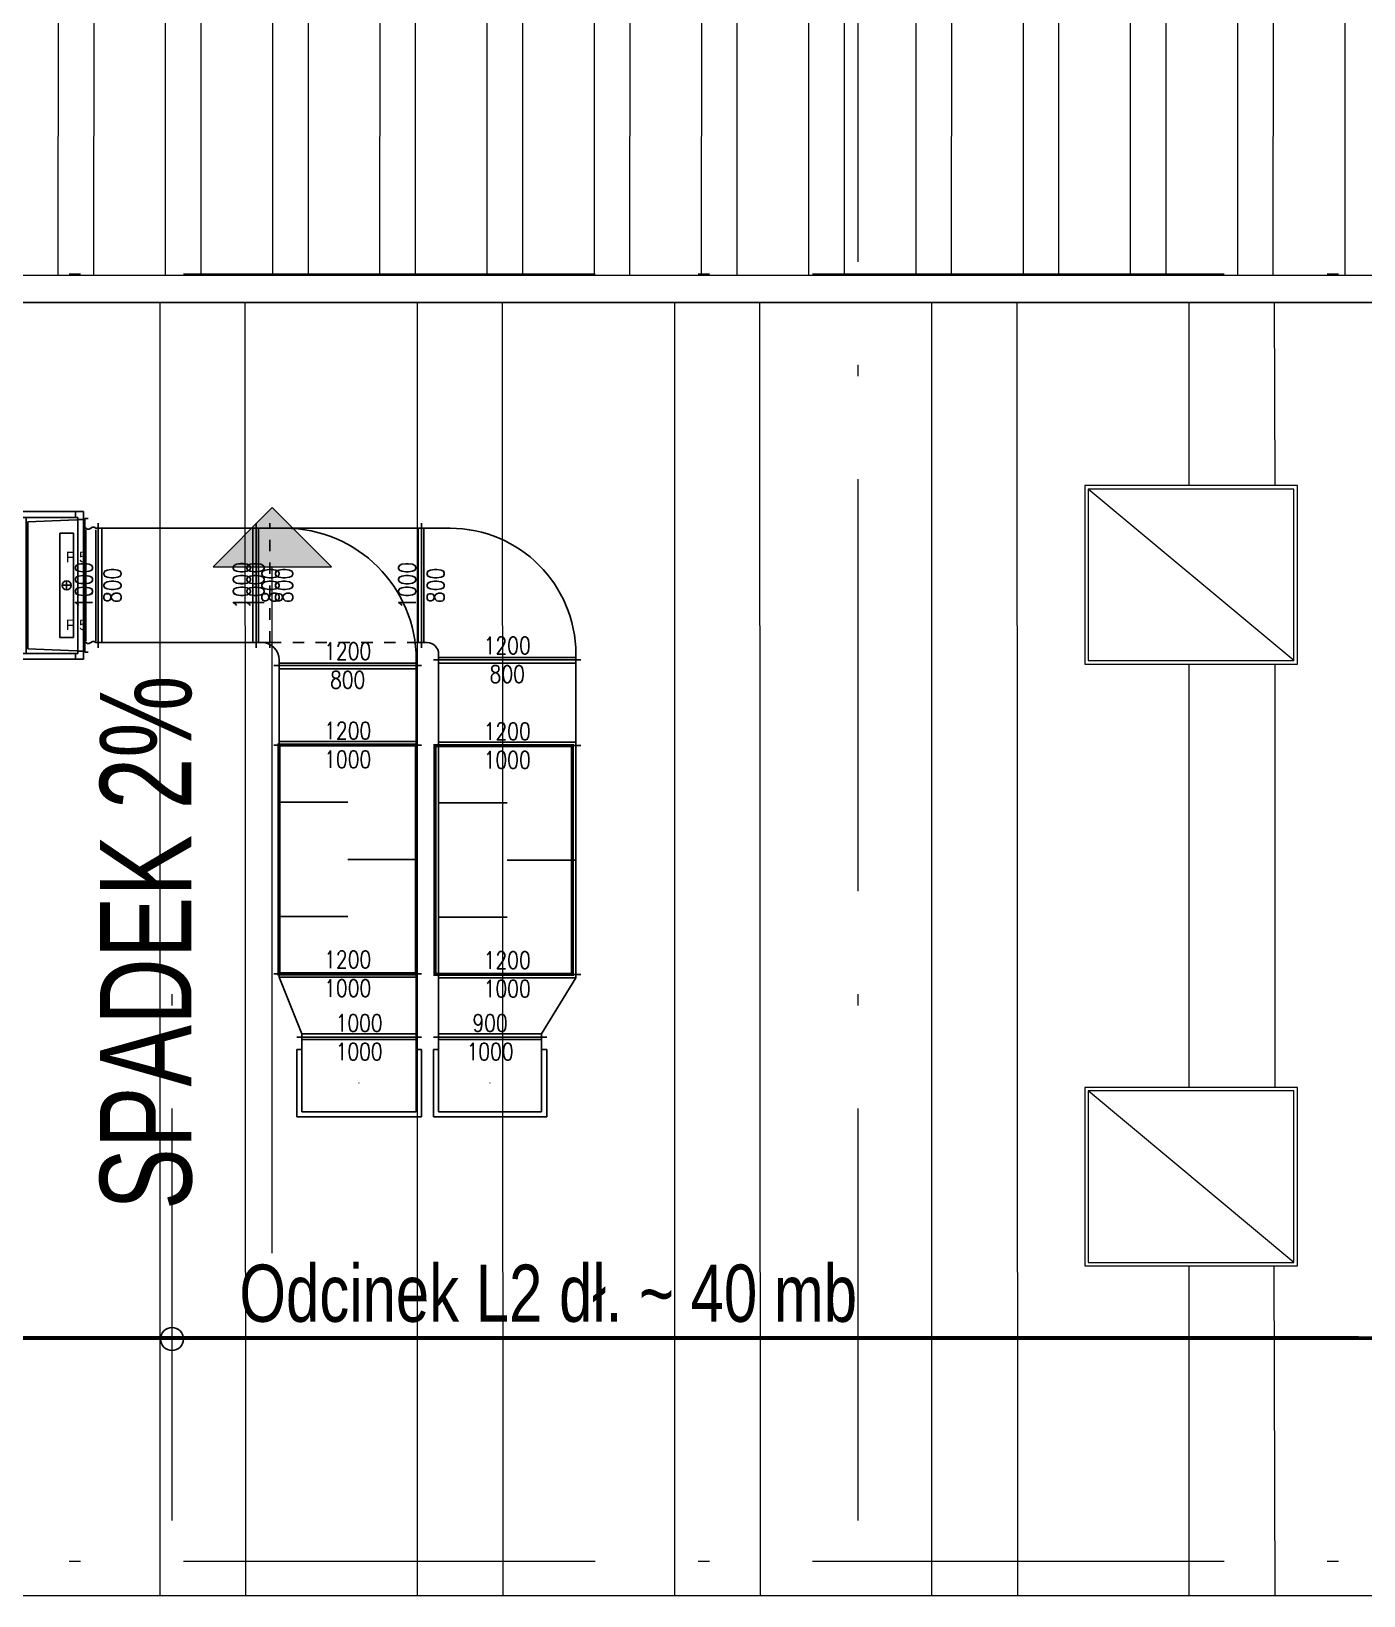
# Model space of a CAD drawing. Extents: x 6529560 to 6558080, y 5579316 to 5588131.
# Drawn here: x 6543284.63 to 6543296.28, y 5579506.67 to 5579520.34 of the extents above; entities that cross this region are included whole.
import ezdxf

# ---------------------------------------------------------------- set-up
doc = ezdxf.new("R2010")
doc.units = 0
doc.header["$MEASUREMENT"] = 0
for name, pattern in [('ACAD_ISO10W100', [18, 12, -3, 0, -3]), ('DASHED', [0.75, 0.5, -0.25]), ('GR_SOLID', [0])]:
    doc.linetypes.add(name, pattern=pattern)
doc.layers.get('0').update_dxf_attribs({"color": 2, "linetype": 'CONTINUOUS', "lineweight": 5})
for name, color, linetype in [('1', 2, 'CONTINUOUS'), ('Asekuracja', 6, 'CONTINUOUS'), ('FLUID-N2', 7, 'CONTINUOUS'), ('FLUID-N2-150-DIM', 7, 'CONTINUOUS'), ('FLUID-N2-HID', 7, 'CONTINUOUS'), ('FLUID-W2', 7, 'CONTINUOUS'), ('FLUID-W2-150-DIM', 7, 'CONTINUOUS'), ('IS_NAGRZEWNICA', 1, 'CONTINUOUS'), ('Sundoor', 60, 'CONTINUOUS')]:
    doc.layers.add(name, color=color, linetype=linetype)
for name, color, linetype, lineweight in [('arch_opisy', 20, 'CONTINUOUS', 13), ('arch_osie', 181, 'CONTINUOUS', 5), ('arch_sciany zewnętrzne', 94, 'CONTINUOUS', 18), ('arch_zadaszenie', 76, 'CONTINUOUS', 15), ('arch_zadaszenie klapy dymowe', 31, 'CONTINUOUS', 13), ('arch_zadaszenie_raster', 76, 'CONTINUOUS', 15), ('IS_CIĘŻARY', 1, 'CONTINUOUS', 25), ('IS_OTWOROWANIE', 6, 'CONTINUOUS', 35)]:
    doc.layers.add(name, color=color, linetype=linetype, lineweight=lineweight)
doc.styles.add('simplex', font='simplex.shx', dxfattribs={"width": 0.8})
doc.styles.get("Standard").update_dxf_attribs({"font": 'arial.ttf', "width": 0.75})

# ---------------------------------------------------------------- blocks, each defined once
blk = doc.blocks.new('A$C27407B16')
at = {"layer": '1'}
for p, q in [((0, 1290), (275, 1290)), ((0, 1290), (0, 0)), ((50, 1240), (275, 1240)), ((50, 1240), (50, 50)), ((50, 65), (50, 1235)), ((70, 1290), (70, 1240)), ((175, 65), (175, 1235)), ((250, 1240), (250, 50)), ((275, 1290), (1025, 1290)), ((275, 1240), (1025, 1240)), ((300, 1240), (300, 50)), ((363, 1241), (363, 51)), ((363, 1231), (393, 1231)), ((393, 1231), (393, 61)), ((1000, 1240), (1000, 50)), ((1025, 1290), (3000, 1290)), ((1025, 1240), (2950, 1240)), ((1050, 1240), (1050, 50)), ((1113, 1241), (1113, 51)), ((1158, 1003), (1158, 1241)), ((1258, 1003), (1258, 1241)), ((1358, 1003), (1358, 1241)), ((1458, 1003), (1458, 1241)), ((1558, 1003), (1558, 1241)), ((1658, 1003), (1658, 1241)), ((1758, 1003), (1758, 1241)), ((1858, 1003), (1858, 1241)), ((2003, 1241), (2003, 51)), ((2893, 1241), (2893, 51)), ((2930, 1290), (2930, 1240)), ((2950, 1240), (2950, 50)), ((3000, 1290), (3000, 0)), ((3000, 1290), (3925, 1290)), ((3000, 1290), (3000, 0)), ((3050, 1240), (3925, 1240)), ((3050, 1240), (3050, 50)), ((3070, 1290), (3070, 1240)), ((3802, 1241), (3802, 51)), ((3900, 1240), (3900, 50)), ((3925, 1290), (4450, 1290)), ((3925, 1240), (4400, 1240)), ((3950, 1240), (3950, 50)), ((4380, 1290), (4380, 1240)), ((4400, 1240), (4400, 50)), ((4450, 1290), (4450, 0)), ((4493, 1231), (4463, 1231)), ((4463, 1231), (4463, 61)), ((0, 1220), (50, 1220)), ((175, 1210), (50, 1210)), ((393, 1221), (993, 1201)), ((993, 1201), (993, 91)), ((3000, 1220), (2950, 1220)), ((3000, 1220), (3050, 1220)), ((4463, 1221), (3963, 1201)), ((3963, 1201), (3963, 91)), ((4450, 1220), (4400, 1220)), ((4450, 120), (4450, 1170)), ((4470, 1145), (4450, 1145)), ((4485, 1136), (4470, 1145)), ((4470, 159), (4470, 1131)), ((4500, 1136), (4485, 1136)), ((4530, 1154), (4500, 1136)), ((4545, 1154), (4530, 1154)), ((4560, 1145), (4545, 1154)), ((4580, 1145), (4560, 1145)), ((4560, 159), (4560, 1131)), ((4580, 120), (4580, 1170)), ((1113, 1003), (2893, 1003)), ((1158, 51), (1158, 1003)), ((1258, 51), (1258, 1003)), ((1358, 51), (1358, 1003)), ((1458, 51), (1458, 1003)), ((1558, 51), (1558, 1003)), ((1658, 51), (1658, 1003)), ((1758, 51), (1758, 1003)), ((1858, 51), (1858, 1003)), ((2003, 977), (2893, 977)), ((3102, 324), (3102, 967)), ((3102, 967), (3672, 967)), ((3672, 324), (3672, 967)), ((2003, 957), (2893, 957)), ((2003, 937), (2893, 937)), ((2003, 917), (2893, 917)), ((2003, 897), (2893, 897)), ((2003, 877), (2893, 877)), ((2003, 857), (2893, 857)), ((2003, 837), (2893, 837)), ((3600, 868), (3512, 868)), ((3512, 868), (3512, 423)), ((3600, 423), (3600, 868)), ((3632, 808), (3600, 828)), ((3632, 808), (3672, 849)), ((3672, 401), (3672, 891)), ((3692, 866), (3672, 866)), ((3707, 857), (3692, 866)), ((3692, 440), (3692, 852)), ((3722, 857), (3707, 857)), ((3752, 875), (3722, 857)), ((3767, 875), (3752, 875)), ((3782, 866), (3767, 875)), ((3802, 866), (3782, 866)), ((3782, 440), (3782, 852)), ((3802, 401), (3802, 891)), ((2003, 817), (2893, 817)), ((2003, 797), (2893, 797)), ((2003, 777), (2893, 777)), ((2003, 757), (2893, 757)), ((2003, 737), (2893, 737)), ((2003, 717), (2893, 717)), ((2003, 697), (2893, 697)), ((3216, 743), (3296, 767)), ((3216, 549), (3216, 743)), ((3469, 767), (3296, 767)), ((3296, 767), (3296, 524)), ((3482, 743), (3469, 767)), ((3469, 524), (3469, 767)), ((3482, 549), (3482, 743)), ((3600, 818), (3512, 818)), ((3600, 743), (3512, 743)), ((3632, 484), (3632, 808)), ((2003, 677), (2893, 677)), ((2003, 657), (2893, 657)), ((2003, 637), (2893, 637)), ((2003, 617), (2893, 617)), ((2003, 597), (2893, 597)), ((2003, 577), (2893, 577)), ((2003, 557), (2893, 557)), ((3296, 524), (3216, 549)), ((3482, 549), (3469, 524)), ((3482, 661), (3512, 661)), ((3482, 631), (3512, 631)), ((3600, 646), (3512, 646)), ((3600, 549), (3512, 549)), ((2003, 537), (2893, 537)), ((2003, 517), (2893, 517)), ((2003, 497), (2893, 497)), ((2003, 477), (2893, 477)), ((2003, 457), (2893, 457)), ((2003, 437), (2893, 437)), ((2003, 417), (2893, 417)), ((3296, 524), (3469, 524)), ((3600, 473), (3512, 473)), ((3512, 423), (3600, 423)), ((3632, 484), (3600, 463)), ((3672, 443), (3632, 484)), ((3692, 426), (3672, 426)), ((3707, 417), (3692, 426)), ((3722, 417), (3707, 417)), ((3752, 435), (3722, 417)), ((3767, 435), (3752, 435)), ((3782, 426), (3767, 435)), ((3802, 426), (3782, 426)), ((2003, 397), (2893, 397)), ((2003, 377), (2893, 377)), ((2003, 357), (2893, 357)), ((2003, 337), (2893, 337)), ((2003, 317), (2893, 317)), ((2003, 297), (2893, 297)), ((2003, 277), (2893, 277)), ((3672, 324), (3102, 324)), ((2003, 257), (2893, 257)), ((2003, 237), (2893, 237)), ((2003, 217), (2893, 217)), ((2003, 197), (2893, 197)), ((2003, 177), (2893, 177)), ((2003, 157), (2893, 157)), ((2003, 137), (2893, 137)), ((4470, 145), (4450, 145)), ((4485, 136), (4470, 145)), ((4530, 154), (4500, 136)), ((4545, 154), (4530, 154)), ((4560, 145), (4545, 154)), ((4580, 145), (4560, 145)), ((0, 70), (50, 70)), ((175, 90), (50, 90)), ((50, 50), (275, 50)), ((275, 50), (50, 50)), ((70, 0), (70, 50)), ((275, 50), (1025, 50)), ((1025, 50), (275, 50)), ((393, 61), (363, 61)), ((993, 91), (393, 71)), ((1025, 50), (2950, 50)), ((2950, 50), (1025, 50)), ((2003, 117), (2893, 117)), ((2003, 97), (2893, 97)), ((2003, 77), (2893, 77)), ((2003, 57), (2893, 57)), ((2930, 0), (2930, 50)), ((3000, 70), (2950, 70)), ((3000, 70), (3050, 70)), ((3050, 50), (3925, 50)), ((3925, 50), (3050, 50)), ((3070, 0), (3070, 50)), ((3925, 50), (4400, 50)), ((4400, 50), (3925, 50)), ((3963, 91), (4463, 71)), ((4380, 0), (4380, 50)), ((4450, 70), (4400, 70)), ((4463, 61), (4493, 61)), ((4500, 136), (4485, 136)), ((0, 0), (275, 0)), ((275, 0), (0, 0)), ((275, 0), (1025, 0)), ((1025, 0), (275, 0)), ((1025, 0), (3000, 0)), ((3000, 0), (1025, 0)), ((3000, 0), (3925, 0)), ((3925, 0), (3000, 0)), ((3925, 0), (4450, 0)), ((4450, 0), (3925, 0))]:
    blk.add_line(p, q, dxfattribs=at)
for s, p in [('F 7', (410, 847)), ('F 5', (4296, 847)), ('F 7', (410, 254)), ('F 5', (4296, 254))]:
    blk.add_text(s, height=93, dxfattribs=at).set_placement(p)
blk = doc.blocks.new('*U792')
at = {"color": 20, "linetype": 'Continuous', "lineweight": -2}
for p, q in [((-690.5, 500), (-690.5, 545)), ((-690.5, -500), (-690.5, 500)), ((690.5, 545), (690.5, 500)), ((690.5, 500), (690.5, -500)), ((-690.5, -545), (-690.5, -500)), ((690.5, -500), (690.5, -545))]:
    blk.add_line(p, q, dxfattribs=at)
at = {"color": 0, "linetype": 'ByBlock', "lineweight": -2}
for p, q in [((-690.5, 500), (690.5, 500)), ((-690.5, -500), (690.5, -500))]:
    blk.add_line(p, q, dxfattribs=at)
at = {"color": 20, "linetype": 'Continuous', "lineweight": -3}
for p, q in [((-660.5, -500), (-660.5, 500)), ((660.5, -500), (660.5, 500))]:
    blk.add_line(p, q, dxfattribs=at)
blk = doc.blocks.new('*U807')
at = {"color": 140, "linetype": 'Continuous', "lineweight": -2}
for p, q in [((-663, 517), (-663, 545)), ((663, 545), (663, 500)), ((663, 500), (663, -500)), ((-663, -545), (-663, -500)), ((663, -500), (663, -545))]:
    blk.add_line(p, q, dxfattribs=at)
at = {"color": 0, "linetype": 'ByBlock', "lineweight": -2}
for p, q in [((608, 500), (663, 500)), ((-532, -500), (663, -500))]:
    blk.add_line(p, q, dxfattribs=at)
at = {"color": 140, "linetype": 'Continuous', "lineweight": -3}
blk.add_line((633, -500), (633, 500), dxfattribs=at)
at = {"layer": 'FLUID-N2-HID', "color": 8, "linetype": 'DASHED', "lineweight": -3}
for p, q in [((-663, 500), (-663, -500)), ((-663, 500), (608, 500)), ((-663, -500), (-532, -500))]:
    blk.add_line(p, q, dxfattribs=at)
blk = doc.blocks.new('*U824')
at = {"color": 20, "linetype": 'Continuous', "lineweight": -2}
for p, q in [((-1000, 645), (-1000, 600)), ((-1000, 600), (-1000, -600)), ((1000, 600), (1000, 645)), ((1000, -600), (1000, 600)), ((-1000, -600), (-1000, -645)), ((1000, -645), (1000, -600))]:
    blk.add_line(p, q, dxfattribs=at)
at = {"color": 0, "linetype": 'ByBlock', "lineweight": -2}
for p, q in [((-1000, 600), (1000, 600)), ((-1000, -600), (1000, -600))]:
    blk.add_line(p, q, dxfattribs=at)
at = {"color": 20, "linetype": 'Continuous', "lineweight": -3}
for p, q in [((0, 0), (0, 600)), ((-500, 0), (-500, -600)), ((500, 0), (500, -600))]:
    blk.add_line(p, q, dxfattribs=at)
blk = doc.blocks.new('*U825')
at = {"color": 140, "linetype": 'Continuous', "lineweight": -2}
for p, q in [((-1000, 645, 0), (-1000, 600, 0)), ((-1000, 600, 0), (-1000, -600, 0)), ((1000, 600, 0), (1000, 645, 0)), ((1000, -600, 0), (1000, 600, 0)), ((-1000, -600, 0), (-1000, -645, 0)), ((1000, -645, 0), (1000, -600, 0))]:
    blk.add_line(p, q, dxfattribs=at)
at = {"color": 0, "linetype": 'ByBlock', "lineweight": -2}
for p, q in [((-1000, 600, 0), (1000, 600, 0)), ((-1000, -600, 0), (1000, -600, 0))]:
    blk.add_line(p, q, dxfattribs=at)
at = {"color": 140, "linetype": 'Continuous', "lineweight": -3}
for p, q in [((0, 0), (0, 600, 0)), ((-500, 0, 0), (-500, -600, 0)), ((500, 0, 0), (500, -600, 0))]:
    blk.add_line(p, q, dxfattribs=at)
blk = doc.blocks.new('*U835')
at = {"color": 140, "linetype": 'Continuous', "lineweight": -2}
for p, q in [((0, 345, 495), (0, -245, 495)), ((0, 345, -495), (0, 345, 495)), ((0, -245, -495), (0, 345, -495)), ((0, -245, 495), (0, -245, 450)), ((0, -245, -450), (0, -245, -495)), ((0, -350, -450), (0, -350, 450)), ((0, -350, -495), (0, -350, -450)), ((0, -350, 450), (0, -350, 495))]:
    blk.add_line(p, q, dxfattribs=at)
at = {"color": 0, "linetype": 'ByBlock', "lineweight": -2}
for p, q in [((0, 300, 450), (0, 300, -450)), ((0, 300, 450), (0, -300, 450)), ((0, -300, -450), (0, 300, -450)), ((0, -300, 450), (0, -350, 450)), ((0, -300, -450), (0, -350, -450))]:
    blk.add_line(p, q, dxfattribs=at)
at = {"color": 140, "linetype": 'Continuous', "lineweight": -3}
blk.add_line((0, -330, -450), (0, -330, 450), dxfattribs=at)
blk = doc.blocks.new('*U836')
at = {"color": 140, "linetype": 'Continuous', "lineweight": -2}
for p, q in [((-275, 495), (-275, 450)), ((-275, 450), (-275, -450)), ((275, 450), (275, 495)), ((275, -750), (275, 450)), ((-275, -450), (-275, -495)), ((275, -795), (275, -750))]:
    blk.add_line(p, q, dxfattribs=at)
at = {"color": 0, "linetype": 'ByBlock', "lineweight": -2}
for p, q in [((275, 450), (-275, 450)), ((-275, -450), (-245, -450)), ((-245, -450), (245, -750)), ((245, -750), (275, -750))]:
    blk.add_line(p, q, dxfattribs=at)
at = {"color": 140, "linetype": 'Continuous', "lineweight": -3}
for p, q in [((-245, 450), (-245, -450)), ((245, 450), (245, -750))]:
    blk.add_line(p, q, dxfattribs=at)
blk = doc.blocks.new('*U837')
at = {"color": 20, "linetype": 'Continuous', "lineweight": -2}
for p, q in [((625, 675), (625, 720)), ((625, -525), (625, 675)), ((625, -570), (625, -525)), ((-620, -725), (-575, -725)), ((-575, -725), (425, -725)), ((425, -725), (470, -725))]:
    blk.add_line(p, q, dxfattribs=at)
at = {"color": 0, "linetype": 'ByBlock', "lineweight": -2}
for p, q in [((625, 675), (575, 675)), ((-575, -475), (-575, -675)), ((575, -525), (625, -525)), ((-575, -675), (-575, -725)), ((425, -725), (425, -675))]:
    blk.add_line(p, q, dxfattribs=at)
at = {"color": 20, "linetype": 'Continuous', "lineweight": -3}
for p, q in [((605, 675), (605, -525)), ((-575, -705), (425, -705))]:
    blk.add_line(p, q, dxfattribs=at)
at = {"color": 0, "linetype": 'ByBlock', "lineweight": -2, "extrusion": (-1e-16, 1e-16, -1)}
for centre, major_axis in [((575, -475), (0, 1150)), ((575, -475), (0, 1150)), ((575, -675), (0, 150)), ((575, -675), (0, 150))]:
    blk.add_ellipse(centre, major_axis=major_axis, ratio=1, start_param=-1.570796, end_param=0, dxfattribs=at)
blk = doc.blocks.new('*U838')
at = {"color": 20, "linetype": 'Continuous', "lineweight": -2}
for p, q in [((-347.5, 645), (-347.5, 600)), ((-347.5, 600), (-347.5, -600)), ((347.5, 600), (347.5, 645)), ((347.5, -600), (347.5, 600)), ((-347.5, -600), (-347.5, -645)), ((347.5, -645), (347.5, -600))]:
    blk.add_line(p, q, dxfattribs=at)
at = {"color": 0, "linetype": 'ByBlock', "lineweight": -2}
for p, q in [((347.5, 600), (-347.5, 600)), ((-347.5, -600), (347.5, -600))]:
    blk.add_line(p, q, dxfattribs=at)
at = {"color": 20, "linetype": 'Continuous', "lineweight": -3}
for p, q in [((-317.5, 600), (-317.5, -600)), ((317.5, 600), (317.5, -600))]:
    blk.add_line(p, q, dxfattribs=at)
blk = doc.blocks.new('*U839')
at = {"color": 20, "linetype": 'Continuous', "lineweight": -2}
for p, q in [((0, 345, 545), (0, -245, 545)), ((0, 345, -545), (0, 345, 545)), ((0, -245, -545), (0, 345, -545)), ((0, -245, 545), (0, -245, 500)), ((0, -245, -500), (0, -245, -545)), ((0, -350, -500), (0, -350, 500)), ((0, -350, -545), (0, -350, -500)), ((0, -350, 500), (0, -350, 545))]:
    blk.add_line(p, q, dxfattribs=at)
at = {"color": 0, "linetype": 'ByBlock', "lineweight": -2}
for p, q in [((0, 300, 500), (0, 300, -500)), ((0, 300, 500), (0, -300, 500)), ((0, -300, -500), (0, 300, -500)), ((0, -300, 500), (0, -350, 500)), ((0, -300, -500), (0, -350, -500))]:
    blk.add_line(p, q, dxfattribs=at)
at = {"color": 20, "linetype": 'Continuous', "lineweight": -3}
blk.add_line((0, -330, -500), (0, -330, 500), dxfattribs=at)
blk = doc.blocks.new('*U840')
at = {"color": 0, "linetype": 'ByBlock', "lineweight": -2}
for p, q in [((247.5, 700), (-247.5, 500)), ((277.5, 700), (247.5, 700)), ((-247.5, 500), (-277.5, 500)), ((-277.5, -500), (277.5, -500))]:
    blk.add_line(p, q, dxfattribs=at)
at = {"color": 20, "linetype": 'Continuous', "lineweight": -3}
for p, q in [((247.5, 700), (247.5, -500)), ((-247.5, 500), (-247.5, -500))]:
    blk.add_line(p, q, dxfattribs=at)
at = {"color": 20, "linetype": 'Continuous', "lineweight": -2}
for p, q in [((277.5, 700), (277.5, 745)), ((277.5, -500), (277.5, 700)), ((-277.5, 545), (-277.5, 500)), ((-277.5, 500), (-277.5, -500)), ((-277.5, -500), (-277.5, -545)), ((277.5, -545), (277.5, -500))]:
    blk.add_line(p, q, dxfattribs=at)
blk = doc.blocks.new('*U848')
at = {"color": 140, "linetype": 'Continuous', "lineweight": -2}
for p, q in [((-750, 500), (-750, 545)), ((-750, 500), (-750, 500)), ((750, 545), (750, 517)), ((-750, -545), (-750, -500)), ((750, -500), (750, -545))]:
    blk.add_line(p, q, dxfattribs=at)
at = {"color": 0, "linetype": 'ByBlock', "lineweight": -2}
blk.add_line((-750, 500), (631, 500), dxfattribs=at)
at = {"color": 140, "linetype": 'Continuous', "lineweight": -3}
blk.add_line((-720, 500), (-720, 500), dxfattribs=at)
at = {"layer": 'FLUID-N2-HID', "color": 8, "linetype": 'DASHED', "lineweight": -3}
for p, q in [((-750, 500), (-750, -500)), ((631, 500), (681, 500)), ((681, 500), (750, 500)), ((750, 500), (750, -500)), ((-750, -500), (631, -500)), ((631, -500), (750, -500))]:
    blk.add_line(p, q, dxfattribs=at)
blk = doc.blocks.new('*U849')
at = {"color": 140, "linetype": 'Continuous', "lineweight": -2}
for p, q in [((600, 650), (600, 695)), ((600, -550), (600, 650)), ((600, -595), (600, -550)), ((-595, -700), (-550, -700)), ((-550, -700), (450, -700)), ((450, -700), (495, -700))]:
    blk.add_line(p, q, dxfattribs=at)
at = {"color": 0, "linetype": 'ByBlock', "lineweight": -2}
for p, q in [((600, 650), (550, 650)), ((-550, -450), (-550, -650)), ((-550, -650), (-550, -700)), ((450, -700), (450, -650)), ((550, -550), (600, -550))]:
    blk.add_line(p, q, dxfattribs=at)
at = {"color": 140, "linetype": 'Continuous', "lineweight": -3}
for p, q in [((580, 650), (580, -550)), ((-550, -680), (450, -680))]:
    blk.add_line(p, q, dxfattribs=at)
at = {"color": 0, "linetype": 'ByBlock', "lineweight": -2, "extrusion": (-1e-16, 1e-16, -1)}
for centre, major_axis in [((550, -450), (0, 1100)), ((550, -450), (0, 1100)), ((550, -650), (0, 100)), ((550, -650), (0, 100))]:
    blk.add_ellipse(centre, major_axis=major_axis, ratio=1, start_param=-1.570796, end_param=0, dxfattribs=at)
blk = doc.blocks.new('*U850')
at = {"color": 140, "linetype": 'Continuous', "lineweight": -2}
for p, q in [((-375, 645), (-375, 600)), ((-375, 600), (-375, -600)), ((375, 600), (375, 645)), ((375, -600), (375, 600)), ((-375, -600), (-375, -645)), ((375, -645), (375, -600))]:
    blk.add_line(p, q, dxfattribs=at)
at = {"color": 0, "linetype": 'ByBlock', "lineweight": -2}
for p, q in [((-345, 600), (-375, 600)), ((345, 600), (-345, 600)), ((375, 600), (345, 600)), ((-375, -600), (-345, -600)), ((-345, -600), (345, -600)), ((345, -600), (375, -600))]:
    blk.add_line(p, q, dxfattribs=at)
at = {"color": 140, "linetype": 'Continuous', "lineweight": -3}
for p, q in [((-345, 600), (-345, -600)), ((345, 600), (345, -600))]:
    blk.add_line(p, q, dxfattribs=at)
blk = doc.blocks.new('*U851')
at = {"color": 140, "linetype": 'Continuous', "lineweight": -2}
for p, q in [((0, 295, -495), (0, -295, -495)), ((0, 295, 495), (0, 295, 450)), ((0, 295, -450), (0, 295, -495)), ((0, -295, 495), (0, 295, 495)), ((0, -295, -495), (0, -295, 495))]:
    blk.add_line(p, q, dxfattribs=at)
blk = doc.blocks.new('*U852')
at = {"color": 0, "linetype": 'ByBlock', "lineweight": -2, "extrusion": (-1, -2e-16, 1e-16)}
blk.add_circle((0, 0), 0.05, dxfattribs=at)
blk = doc.blocks.new('*U853')
at = {"color": 20, "linetype": 'Continuous', "lineweight": -2}
for p, q in [((0, 295, -545), (0, -295, -545)), ((0, 295, 545), (0, 295, 500)), ((0, 295, -500), (0, 295, -545)), ((0, -295, 545), (0, 295, 545)), ((0, -295, -545), (0, -295, 545))]:
    blk.add_line(p, q, dxfattribs=at)
blk = doc.blocks.new('*U854')
at = {"color": 0, "linetype": 'ByBlock', "lineweight": -2, "extrusion": (-1, -2e-16, 1e-16)}
blk.add_circle((0, 0), 0.05, dxfattribs=at)
blk = doc.blocks.new('*U855')
at = {"color": 0, "linetype": 'ByBlock', "lineweight": -2, "extrusion": (-1, -2e-16, 1e-16)}
blk.add_circle((0, 0), 0.05, dxfattribs=at)
blk = doc.blocks.new('*U946')
at = {"color": 20, "linetype": 'Continuous', "lineweight": -2}
for p, q in [((-690.5, 500), (-690.5, 545)), ((-690.5, -500), (-690.5, 500)), ((690.5, 545), (690.5, 500)), ((690.5, 500), (690.5, -500)), ((-690.5, -545), (-690.5, -500)), ((690.5, -500), (690.5, -545))]:
    blk.add_line(p, q, dxfattribs=at)
at = {"color": 0, "linetype": 'ByBlock', "lineweight": -2}
for p, q in [((-690.5, 500), (690.5, 500)), ((-690.5, -500), (690.5, -500))]:
    blk.add_line(p, q, dxfattribs=at)
at = {"color": 20, "linetype": 'Continuous', "lineweight": -3}
for p, q in [((-660.5, -500), (-660.5, 500)), ((660.5, -500), (660.5, 500))]:
    blk.add_line(p, q, dxfattribs=at)
blk = doc.blocks.new('*U948')
at = {"color": 140, "linetype": 'Continuous', "lineweight": -2}
for p, q in [((-663, 517), (-663, 545)), ((663, 545), (663, 500)), ((663, 500), (663, -500)), ((-663, -545), (-663, -500)), ((663, -500), (663, -545))]:
    blk.add_line(p, q, dxfattribs=at)
at = {"color": 0, "linetype": 'ByBlock', "lineweight": -2}
for p, q in [((608, 500), (663, 500)), ((-532, -500), (663, -500))]:
    blk.add_line(p, q, dxfattribs=at)
at = {"color": 140, "linetype": 'Continuous', "lineweight": -3}
blk.add_line((633, -500), (633, 500), dxfattribs=at)
at = {"layer": 'FLUID-N2-HID', "color": 8, "linetype": 'DASHED', "lineweight": -3}
for p, q in [((-663, 500), (-663, -500)), ((-663, 500), (608, 500)), ((-663, -500), (-532, -500))]:
    blk.add_line(p, q, dxfattribs=at)
blk = doc.blocks.new('*U966')
at = {"color": 20, "linetype": 'Continuous', "lineweight": -2}
for p, q in [((-1000, 645), (-1000, 600)), ((-1000, 600), (-1000, -600)), ((1000, 600), (1000, 645)), ((1000, -600), (1000, 600)), ((-1000, -600), (-1000, -645)), ((1000, -645), (1000, -600))]:
    blk.add_line(p, q, dxfattribs=at)
at = {"color": 0, "linetype": 'ByBlock', "lineweight": -2}
for p, q in [((-1000, 600), (1000, 600)), ((-1000, -600), (1000, -600))]:
    blk.add_line(p, q, dxfattribs=at)
at = {"color": 20, "linetype": 'Continuous', "lineweight": -3}
for p, q in [((0, 0), (0, 600)), ((-500, 0), (-500, -600)), ((500, 0), (500, -600))]:
    blk.add_line(p, q, dxfattribs=at)
blk = doc.blocks.new('*U969')
at = {"color": 140, "linetype": 'Continuous', "lineweight": -2}
for p, q in [((-1000, 645, 0), (-1000, 600, 0)), ((-1000, 600, 0), (-1000, -600, 0)), ((-1000, -600, 0), (-1000, -645, 0))]:
    blk.add_line(p, q, dxfattribs=at)
at = {"color": 0, "linetype": 'ByBlock', "lineweight": -2}
for p, q in [((-1000, 600, 0), (1000, 600, 0)), ((-1000, -600, 0), (1000, -600, 0))]:
    blk.add_line(p, q, dxfattribs=at)
at = {"color": 140, "linetype": 'Continuous', "lineweight": -3}
for p, q in [((0, 0), (0, 600, 0)), ((-500, 0, 0), (-500, -600, 0)), ((500, 0, 0), (500, -600, 0))]:
    blk.add_line(p, q, dxfattribs=at)
at = {"layer": 'FLUID-N2-HID', "color": 8, "linetype": 'DASHED', "lineweight": -3}
for p, q in [((-1000, 600, 0), (-1000, 600, 0)), ((1000, -600, 0), (1000, 600, 0)), ((-1000, -600, 0), (-1000, -600, 0))]:
    blk.add_line(p, q, dxfattribs=at)
blk = doc.blocks.new('*U972')
at = {"color": 140, "linetype": 'Continuous', "lineweight": -2}
for p, q in [((0, 345, 495), (0, -245, 495)), ((0, 345, -495), (0, 345, 495)), ((0, -245, -495), (0, 345, -495)), ((0, -245, 495), (0, -245, 450)), ((0, -245, -450), (0, -245, -495)), ((0, -350, -450), (0, -350, 450)), ((0, -350, -495), (0, -350, -450)), ((0, -350, 450), (0, -350, 495))]:
    blk.add_line(p, q, dxfattribs=at)
at = {"color": 0, "linetype": 'ByBlock', "lineweight": -2}
for p, q in [((0, 300, 450), (0, 300, -450)), ((0, 300, 450), (0, -300, 450)), ((0, -300, -450), (0, 300, -450)), ((0, -300, 450), (0, -350, 450)), ((0, -300, -450), (0, -350, -450))]:
    blk.add_line(p, q, dxfattribs=at)
at = {"color": 140, "linetype": 'Continuous', "lineweight": -3}
blk.add_line((0, -330, -450), (0, -330, 450), dxfattribs=at)
blk = doc.blocks.new('*U968')
at = {"color": 140, "linetype": 'Continuous', "lineweight": -2}
for p, q in [((-275, 495), (-275, 450)), ((-275, 450), (-275, -450)), ((275, 450), (275, 495)), ((275, -750), (275, 450)), ((-275, -450), (-275, -495)), ((275, -795), (275, -750))]:
    blk.add_line(p, q, dxfattribs=at)
at = {"color": 0, "linetype": 'ByBlock', "lineweight": -2}
for p, q in [((275, 450), (-275, 450)), ((-275, -450), (-245, -450)), ((-245, -450), (245, -750)), ((245, -750), (275, -750))]:
    blk.add_line(p, q, dxfattribs=at)
at = {"color": 140, "linetype": 'Continuous', "lineweight": -3}
for p, q in [((-245, 450), (-245, -450)), ((245, 450), (245, -750))]:
    blk.add_line(p, q, dxfattribs=at)
blk = doc.blocks.new('*U945')
at = {"color": 20, "linetype": 'Continuous', "lineweight": -2}
for p, q in [((625, 675), (625, 720)), ((625, -525), (625, 675)), ((625, -570), (625, -525)), ((-620, -725), (-575, -725)), ((-575, -725), (425, -725)), ((425, -725), (470, -725))]:
    blk.add_line(p, q, dxfattribs=at)
at = {"color": 0, "linetype": 'ByBlock', "lineweight": -2}
for p, q in [((625, 675), (575, 675)), ((-575, -475), (-575, -675)), ((575, -525), (625, -525)), ((-575, -675), (-575, -725)), ((425, -725), (425, -675))]:
    blk.add_line(p, q, dxfattribs=at)
at = {"color": 20, "linetype": 'Continuous', "lineweight": -3}
for p, q in [((605, 675), (605, -525)), ((-575, -705), (425, -705))]:
    blk.add_line(p, q, dxfattribs=at)
at = {"color": 0, "linetype": 'ByBlock', "lineweight": -2, "extrusion": (-1e-16, 1e-16, -1)}
for centre, major_axis in [((575, -475), (0, 1150)), ((575, -475), (0, 1150)), ((575, -675), (0, 150)), ((575, -675), (0, 150))]:
    blk.add_ellipse(centre, major_axis=major_axis, ratio=1, start_param=-1.570796, end_param=0, dxfattribs=at)
blk = doc.blocks.new('*U973')
at = {"color": 20, "linetype": 'Continuous', "lineweight": -2}
for p, q in [((-347.5, 645), (-347.5, 600)), ((-347.5, 600), (-347.5, -600)), ((347.5, 600), (347.5, 645)), ((347.5, -600), (347.5, 600)), ((-347.5, -600), (-347.5, -645)), ((347.5, -645), (347.5, -600))]:
    blk.add_line(p, q, dxfattribs=at)
at = {"color": 0, "linetype": 'ByBlock', "lineweight": -2}
for p, q in [((347.5, 600), (-347.5, 600)), ((-347.5, -600), (347.5, -600))]:
    blk.add_line(p, q, dxfattribs=at)
at = {"color": 20, "linetype": 'Continuous', "lineweight": -3}
for p, q in [((-317.5, 600), (-317.5, -600)), ((317.5, 600), (317.5, -600))]:
    blk.add_line(p, q, dxfattribs=at)
blk = doc.blocks.new('*U977')
at = {"color": 20, "linetype": 'Continuous', "lineweight": -2}
for p, q in [((0, 345, 545), (0, -245, 545)), ((0, 345, -545), (0, 345, 545)), ((0, -245, -545), (0, 345, -545)), ((0, -245, 545), (0, -245, 500)), ((0, -245, -500), (0, -245, -545)), ((0, -350, -500), (0, -350, 500)), ((0, -350, -545), (0, -350, -500)), ((0, -350, 500), (0, -350, 545))]:
    blk.add_line(p, q, dxfattribs=at)
at = {"color": 0, "linetype": 'ByBlock', "lineweight": -2}
for p, q in [((0, 300, 500), (0, 300, -500)), ((0, 300, 500), (0, -300, 500)), ((0, -300, -500), (0, 300, -500)), ((0, -300, 500), (0, -350, 500)), ((0, -300, -500), (0, -350, -500))]:
    blk.add_line(p, q, dxfattribs=at)
at = {"color": 20, "linetype": 'Continuous', "lineweight": -3}
blk.add_line((0, -330, -500), (0, -330, 500), dxfattribs=at)
blk = doc.blocks.new('*U965')
at = {"color": 0, "linetype": 'ByBlock', "lineweight": -2}
for p, q in [((247.5, 700), (-247.5, 500)), ((277.5, 700), (247.5, 700)), ((-247.5, 500), (-277.5, 500)), ((-277.5, -500), (277.5, -500))]:
    blk.add_line(p, q, dxfattribs=at)
at = {"color": 20, "linetype": 'Continuous', "lineweight": -3}
for p, q in [((247.5, 700), (247.5, -500)), ((-247.5, 500), (-247.5, -500))]:
    blk.add_line(p, q, dxfattribs=at)
at = {"color": 20, "linetype": 'Continuous', "lineweight": -2}
for p, q in [((277.5, 700), (277.5, 745)), ((277.5, -500), (277.5, 700)), ((-277.5, 545), (-277.5, 500)), ((-277.5, 500), (-277.5, -500)), ((-277.5, -500), (-277.5, -545)), ((277.5, -545), (277.5, -500))]:
    blk.add_line(p, q, dxfattribs=at)
blk = doc.blocks.new('*U944')
at = {"color": 140, "linetype": 'Continuous', "lineweight": -2}
for p, q in [((-750, 500), (-750, 545)), ((-750, 500), (-750, 500)), ((750, 545), (750, 517)), ((-750, -545), (-750, -500)), ((750, -500), (750, -545))]:
    blk.add_line(p, q, dxfattribs=at)
at = {"color": 0, "linetype": 'ByBlock', "lineweight": -2}
blk.add_line((-750, 500), (631, 500), dxfattribs=at)
at = {"color": 140, "linetype": 'Continuous', "lineweight": -3}
blk.add_line((-720, 500), (-720, 500), dxfattribs=at)
at = {"layer": 'FLUID-N2-HID', "color": 8, "linetype": 'DASHED', "lineweight": -3}
for p, q in [((-750, 500), (-750, -500)), ((631, 500), (681, 500)), ((681, 500), (750, 500)), ((750, 500), (750, -500)), ((-750, -500), (631, -500)), ((631, -500), (750, -500))]:
    blk.add_line(p, q, dxfattribs=at)
blk = doc.blocks.new('*U947')
at = {"color": 140, "linetype": 'Continuous', "lineweight": -2}
for p, q in [((600, 650), (600, 695)), ((600, -550), (600, 650)), ((600, -595), (600, -550)), ((-595, -700), (-550, -700)), ((-550, -700), (450, -700)), ((450, -700), (495, -700))]:
    blk.add_line(p, q, dxfattribs=at)
at = {"color": 0, "linetype": 'ByBlock', "lineweight": -2}
for p, q in [((600, 650), (550, 650)), ((-550, -450), (-550, -650)), ((-550, -650), (-550, -700)), ((450, -700), (450, -650)), ((550, -550), (600, -550))]:
    blk.add_line(p, q, dxfattribs=at)
at = {"color": 140, "linetype": 'Continuous', "lineweight": -3}
for p, q in [((580, 650), (580, -550)), ((-550, -680), (450, -680))]:
    blk.add_line(p, q, dxfattribs=at)
at = {"color": 0, "linetype": 'ByBlock', "lineweight": -2, "extrusion": (-1e-16, 1e-16, -1)}
for centre, major_axis in [((550, -450), (0, 1100)), ((550, -450), (0, 1100)), ((550, -650), (0, 100)), ((550, -650), (0, 100))]:
    blk.add_ellipse(centre, major_axis=major_axis, ratio=1, start_param=-1.570796, end_param=0, dxfattribs=at)
blk = doc.blocks.new('*U967')
at = {"color": 140, "linetype": 'Continuous', "lineweight": -2}
for p, q in [((-375, 645), (-375, 600)), ((-375, 600), (-375, -600)), ((375, 600), (375, 645)), ((375, -600), (375, 600)), ((-375, -600), (-375, -645)), ((375, -645), (375, -600))]:
    blk.add_line(p, q, dxfattribs=at)
at = {"color": 0, "linetype": 'ByBlock', "lineweight": -2}
for p, q in [((-345, 600), (-375, 600)), ((345, 600), (-345, 600)), ((375, 600), (345, 600)), ((-375, -600), (-345, -600)), ((-345, -600), (345, -600)), ((345, -600), (375, -600))]:
    blk.add_line(p, q, dxfattribs=at)
at = {"color": 140, "linetype": 'Continuous', "lineweight": -3}
for p, q in [((-345, 600), (-345, -600)), ((345, 600), (345, -600))]:
    blk.add_line(p, q, dxfattribs=at)
blk = doc.blocks.new('*U971')
at = {"color": 140, "linetype": 'Continuous', "lineweight": -2}
for p, q in [((0, 295, -495), (0, -295, -495)), ((0, 295, 495), (0, 295, 450)), ((0, 295, -450), (0, 295, -495)), ((0, -295, 495), (0, 295, 495)), ((0, -295, -495), (0, -295, 495))]:
    blk.add_line(p, q, dxfattribs=at)
blk = doc.blocks.new('*U970')
at = {"color": 0, "linetype": 'ByBlock', "lineweight": -2, "extrusion": (-1, -2e-16, 1e-16)}
blk.add_circle((0, 0), 0.05, dxfattribs=at)
blk = doc.blocks.new('*U976')
at = {"color": 20, "linetype": 'Continuous', "lineweight": -2}
for p, q in [((0, 295, -545), (0, -295, -545)), ((0, 295, 545), (0, 295, 500)), ((0, 295, -500), (0, 295, -545)), ((0, -295, 545), (0, 295, 545)), ((0, -295, -545), (0, -295, 545))]:
    blk.add_line(p, q, dxfattribs=at)
blk = doc.blocks.new('*U975')
at = {"color": 0, "linetype": 'ByBlock', "lineweight": -2, "extrusion": (-1, -2e-16, 1e-16)}
blk.add_circle((0, 0), 0.05, dxfattribs=at)
blk = doc.blocks.new('*U974')
at = {"color": 0, "linetype": 'ByBlock', "lineweight": -2, "extrusion": (-1, -2e-16, 1e-16)}
blk.add_circle((0, 0), 0.05, dxfattribs=at)

msp = doc.modelspace()

# ---------------------------------------------------------------- hatches: boundary and pattern name
at = {"layer": 'arch_opisy', "linetype": 'GR_SOLID'}
msp.add_hatch(color=8, dxfattribs=at).paths.add_polyline_path([(6543286.2165, 5579515.6602), (6543286.7336, 5579516.1773), (6543287.2508, 5579515.6602)])
at = {"layer": 'arch_zadaszenie_raster'}
h = msp.add_hatch(dxfattribs=at)
h.set_pattern_fill('ANSI32,_O', color=256, scale=2.5, angle=45)
h.set_pattern_definition([(90, (-75.1374, 0), (-0.9375, 2e-16), []), (90, (-74.8249, 0.3125), (-0.9375, 2e-16), [])])
h.paths.add_polyline_path([(6543376.1571, 5579529.4702), (6543267.5572, 5579529.4702), (6543267.5572, 5579518.2102), (6543376.1571, 5579518.2102)])
h.paths.add_polyline_path([(6543339.8771, 5579525.5739), (6543342.4371, 5579525.5739), (6543342.4371, 5579523.7139), (6543339.8771, 5579523.7139)], flags=16)
h.paths.add_polyline_path([(6543351.8771, 5579525.5739), (6543354.4371, 5579525.5739), (6543354.4371, 5579523.7139), (6543351.8771, 5579523.7139)], flags=16)
h.paths.add_polyline_path([(6543363.8771, 5579525.5739), (6543366.4371, 5579525.5739), (6543366.4371, 5579523.7139), (6543363.8771, 5579523.7139)], flags=16)
h.paths.add_polyline_path([(6543282.8571, 5579529.4702), (6543321.8571, 5579529.4702), (6543321.8571, 5579527.2202), (6543282.8571, 5579527.2202)])
h = msp.add_hatch(dxfattribs=at)
h.set_pattern_fill('ANSI32,_O', color=256, scale=6, angle=45)
h.set_pattern_definition([(90, (0, 0), (-2.25, 4e-16), []), (90, (0.75, 0.75), (-2.25, 4e-16), [])])
h.paths.add_polyline_path([(6543267.5572, 5579506.6702), (6543376.1571, 5579506.6702), (6543376.1571, 5579517.9701), (6543267.5572, 5579517.9701)])
h.paths.add_polyline_path([(6543333.8571, 5579514.9894), (6543333.8571, 5579513.7894), (6543339.8571, 5579513.7894), (6543339.8571, 5579514.9894)], flags=16)
h.paths.add_polyline_path([(6543345.8571, 5579514.9894), (6543345.8571, 5579513.7894), (6543351.8571, 5579513.7894), (6543351.8571, 5579514.9894)], flags=16)
h.paths.add_polyline_path([(6543344.9425, 5579517.2651), (6543343.3825, 5579517.2651), (6543343.3825, 5579516.0051), (6543344.9425, 5579516.0051)], flags=16)
h.paths.add_polyline_path([(6543295.6972, 5579514.8101), (6543295.6972, 5579516.3701), (6543293.8372, 5579516.3701), (6543293.8372, 5579514.8101)], flags=16)
h.paths.add_polyline_path([(6543295.6972, 5579509.5501), (6543295.6972, 5579511.1101), (6543293.8372, 5579511.1101), (6543293.8372, 5579509.5501)], flags=16)

# ---------------------------------------------------------------- linework, layer by layer
at = {"layer": 'arch_opisy', "color": 8}
msp.add_line((6543286.7336, 5579509.6602), (6543286.7336, 5579515.6602), dxfattribs=at)
at = {"layer": 'arch_opisy', "color": 8, "extrusion": (0, 0, -1)}
msp.add_lwpolyline([(-6543286.2165, 5579515.6602), (-6543287.2508, 5579515.6602), (-6543286.7336, 5579516.1773), (-6543286.2165, 5579515.6602)], dxfattribs=at)
at = {"layer": 'arch_osie', "linetype": 'ACAD_ISO10W100', "ltscale": 0.3, "extrusion": (-4.94832e-09, -8.0265e-10, 1)}
for points in [[(6543291.8571, 5579501.825), (6543291.8571, 5579613.6084)], [(6543258.4571, 5579518.2202), (6543385.2571, 5579518.2202)], [(6543285.8571, 5579501.825), (6543285.8571, 5579512.1702)], [(6543258.4571, 5579506.9702), (6543385.2571, 5579506.9702)]]:
    msp.add_lwpolyline(points, dxfattribs=at)
at = {"layer": 'arch_sciany zewnętrzne'}
for points in [[(6543267.3972, 5579608.6802), (6543267.3972, 5579517.9701), (6543376.3171, 5579517.9701), (6543376.3171, 5579608.6802)], [(6543267.5572, 5579608.5202), (6543267.5572, 5579518.2102), (6543376.1571, 5579518.2102), (6543376.1571, 5579608.5202)], [(6543268.1571, 5579518.2102), (6543375.5572, 5579518.2102), (6543375.5572, 5579517.9701), (6543268.1571, 5579517.9701)]]:
    msp.add_lwpolyline(points, close=True, dxfattribs=at)
msp.add_lwpolyline([(6543267.5571, 5579517.9701), (6543267.5571, 5579506.6702), (6543376.1571, 5579506.6702), (6543376.1572, 5579517.9701)], dxfattribs=at)
at = {"layer": 'arch_zadaszenie'}
for points in [[(6543376.1571, 5579529.4702), (6543267.5572, 5579529.4702), (6543267.5572, 5579518.2102), (6543376.1571, 5579518.2102)], [(6543267.5572, 5579506.6702), (6543376.1571, 5579506.6702), (6543376.1571, 5579517.9701), (6543267.5572, 5579517.9701)]]:
    msp.add_lwpolyline(points, close=True, dxfattribs=at)
at = {"layer": 'arch_zadaszenie klapy dymowe'}
for points in [[(6543295.6972, 5579514.8101), (6543295.6972, 5579516.3701), (6543293.8372, 5579516.3701), (6543293.8372, 5579514.8101)], [(6543295.6672, 5579514.8401), (6543295.6672, 5579516.3401), (6543293.8672, 5579516.3401), (6543293.8672, 5579514.8401)], [(6543295.6972, 5579509.5501), (6543295.6972, 5579511.1101), (6543293.8372, 5579511.1101), (6543293.8372, 5579509.5501)], [(6543295.6672, 5579509.5801), (6543295.6672, 5579511.0801), (6543293.8672, 5579511.0801), (6543293.8672, 5579509.5801)]]:
    msp.add_lwpolyline(points, close=True, dxfattribs=at)
for points in [[(6543295.6672, 5579514.8401), (6543293.8672, 5579516.3401)], [(6543295.6672, 5579509.5801), (6543293.8672, 5579511.0801)]]:
    msp.add_lwpolyline(points, dxfattribs=at)
at = {"layer": 'Asekuracja', "const_width": 0.03}
msp.add_lwpolyline([(6543269.7971, 5579514.7843), (6543269.7971, 5579508.9257), (6543309.8571, 5579508.9178), (6543309.8571, 5579512.1848), (6543369.8071, 5579512.177)], dxfattribs=at)
at = {"layer": 'IS_NAGRZEWNICA'}
for elevation in [7.3391, 6.8041]:
    msp.add_lwpolyline([(6543284.8751, 5579515.9535), (6543284.9951, 5579515.9535), (6543284.9951, 5579515.0435), (6543284.8751, 5579515.0435)], close=True, dxfattribs=dict(at, elevation=elevation))
for points, elevation in [([(6543284.9051, 5579515.4985), (6543284.9651, 5579515.4985)], 7.3391), ([(6543284.9051, 5579515.4985), (6543284.9651, 5579515.4985)], 6.8041), ([(6543284.9351, 5579515.5285), (6543284.9351, 5579515.4685)], 7.3391), ([(6543284.9351, 5579515.5285), (6543284.9351, 5579515.4685)], 6.8041)]:
    msp.add_lwpolyline(points, dxfattribs=dict(at, elevation=elevation))
for centre in [(6543284.9351, 5579515.4975, 7.3391), (6543284.9351, 5579515.4975, 6.8041)]:
    msp.add_circle(centre, 0.04, dxfattribs=at)
at = {"layer": 'IS_OTWOROWANIE', "color": 2, "linetype": 'DASHED', "lineweight": 0, "ltscale": 0.5, "const_width": 0.03}
for points, elevation in [([(6543286.793, 5579514.1023), (6543287.993, 5579514.1023), (6543287.993, 5579512.1023), (6543286.793, 5579512.1023)], 8.4141), ([(6543286.793, 5579514.1023), (6543287.993, 5579514.1023), (6543287.993, 5579512.1023), (6543286.793, 5579512.1023)], 7.8791), ([(6543288.1575, 5579514.0975), (6543289.3575, 5579514.0975), (6543289.3575, 5579512.0975), (6543288.1575, 5579512.0975)], 7.5891), ([(6543288.1575, 5579514.0975), (6543289.3575, 5579514.0975), (6543289.3575, 5579512.0975), (6543288.1575, 5579512.0975)], 7.0541)]:
    msp.add_lwpolyline(points, close=True, dxfattribs=dict(at, elevation=elevation))
at = {"layer": 'Sundoor'}
msp.add_line((6543309.8571, 5579508.9102, -0.0224), (6543269.7971, 5579508.9102), dxfattribs=at)
msp.add_circle((6543285.8571, 5579508.9102, -0.0224), 0.1, dxfattribs=at)

# ---------------------------------------------------------------- block references
at = {"layer": '1', "xscale": 0.001, "yscale": 0.001, "zscale": 0.001}
msp.add_blockref('A$C27407B16', (6543280.6321, 5579514.8525, 16.9841), dxfattribs=at)
at = {"layer": 'FLUID-N2', "color": 140, "linetype": 'Continuous', "extrusion": (-1e-16, 0, -1), "xscale": 0.001, "yscale": 0.001, "zscale": 0.001, "rotation": 180}
for name, p in [('*U848', (-6543285.9621, 5579515.4973, -17.4841)), ('*U944', (-6543285.9621, 5579515.4973, -17.4491)), ('*U807', (-6543287.375, 5579515.4973, -17.4841)), ('*U948', (-6543287.375, 5579515.4973, -17.4491))]:
    msp.add_blockref(name, p, dxfattribs=at)
at = {"layer": 'FLUID-N2', "color": 140, "linetype": 'Continuous', "xscale": 0.001, "yscale": 0.001, "zscale": 0.001}
for name, p, rotation in [('*U849', (6543288.738, 5579515.4473, 17.4841), 270), ('*U947', (6543288.738, 5579515.4473, 17.4491), 270), ('*U850', (6543288.788, 5579514.4723, 17.4841), 270), ('*U967', (6543288.788, 5579514.4723, 17.4491), 270), ('*U836', (6543288.638, 5579511.8225, 17.5841), 89.99999999999999), ('*U968', (6543288.638, 5579511.8225, 17.5491), 89.99999999999999)]:
    msp.add_blockref(name, p, dxfattribs=dict(at, rotation=rotation))
at = {"layer": 'FLUID-N2', "color": 140, "linetype": 'Continuous', "extrusion": (1.29006e-09, -1.29006e-09, 1), "xscale": 0.001, "yscale": 0.001, "zscale": 0.001, "rotation": 270}
for name, p in [('*U825', (6543288.788, 5579513.0974, 17.5844)), ('*U969', (6543288.788, 5579513.0974, 17.5494))]:
    msp.add_blockref(name, p, dxfattribs=at)
at = {"layer": 'FLUID-N2', "color": 140, "linetype": 'Continuous', "extrusion": (-1, -8e-16, 7e-16), "xscale": 0.001, "yscale": 0.001, "zscale": 0.001, "rotation": 270}
for name, p in [('*U835', (-5579511.1975, 17.5341, -6543288.638)), ('*U972', (-5579511.1975, 17.4991, -6543288.638))]:
    msp.add_blockref(name, p, dxfattribs=at)
at = {"layer": 'FLUID-N2', "color": 140, "linetype": 'Continuous', "extrusion": (1, 0, 1e-16), "xscale": 0.001, "yscale": 0.001, "zscale": 0.001, "rotation": 270}
for name, p in [('*U851', (5579511.1475, 16.1841, 6543288.638)), ('*U971', (5579511.1475, 16.1491, 6543288.638)), ('*U852', (5579511.1475, 14.9459, 6543288.638)), ('*U970', (5579511.1475, 14.9109, 6543288.638))]:
    msp.add_blockref(name, p, dxfattribs=at)
at = {"layer": 'FLUID-W2', "color": 20, "linetype": 'Continuous', "extrusion": (-1e-16, 0, -1), "xscale": 0.001, "yscale": 0.001, "zscale": 0.001}
for name, p in [('*U792', (-6543285.9025, 5579515.4975, -18.5091)), ('*U946', (-6543285.9025, 5579515.4975, -18.4741))]:
    msp.add_blockref(name, p, dxfattribs=at)
at = {"layer": 'FLUID-W2', "color": 20, "linetype": 'Continuous', "xscale": 0.001, "yscale": 0.001, "zscale": 0.001}
for name, p, rotation in [('*U837', (6543287.318, 5579515.4223, 18.5091), 270), ('*U945', (6543287.318, 5579515.4223, 18.4741), 270), ('*U838', (6543287.393, 5579514.4498, 18.5091), 270), ('*U973', (6543287.393, 5579514.4498, 18.4741), 270), ('*U824', (6543287.393, 5579513.1023, 18.4091), 270), ('*U966', (6543287.393, 5579513.1023, 18.3741), 270), ('*U840', (6543287.493, 5579511.825, 18.4091), 89.99999999999999), ('*U965', (6543287.493, 5579511.825, 18.3741), 89.99999999999999)]:
    msp.add_blockref(name, p, dxfattribs=dict(at, rotation=rotation))
at = {"layer": 'FLUID-W2', "color": 20, "linetype": 'Continuous', "extrusion": (-1, -8e-16, 7e-16), "xscale": 0.001, "yscale": 0.001, "zscale": 0.001, "rotation": 270}
for name, p in [('*U839', (-5579511.1975, 18.3591, -6543287.493)), ('*U977', (-5579511.1975, 18.3241, -6543287.493))]:
    msp.add_blockref(name, p, dxfattribs=at)
at = {"layer": 'FLUID-W2', "color": 20, "linetype": 'Continuous', "extrusion": (1, 0, 1e-16), "xscale": 0.001, "yscale": 0.001, "zscale": 0.001, "rotation": 270}
for name, p in [('*U853', (5579511.1475, 17.0091, 6543287.493)), ('*U976', (5579511.1475, 16.9741, 6543287.493)), ('*U854', (5579511.1475, 15.5091, 6543287.493)), ('*U855', (5579511.1475, 14.7187, 6543287.493)), ('*U975', (5579511.1475, 15.4741, 6543287.493)), ('*U974', (5579511.1475, 14.6837, 6543287.493))]:
    msp.add_blockref(name, p, dxfattribs=at)
at = {"layer": 'IS_CIĘŻARY', "xscale": 0.001, "yscale": 0.001, "zscale": 0.001}
msp.add_blockref('A$C27407B16', (6543280.6321, 5579514.8525, 17.5191), dxfattribs=at)

# ---------------------------------------------------------------- texts
at = {"layer": 'arch_opisy', "color": 8, "width": 0.722959}
msp.add_text('SPADEK 2%', height=0.8, rotation=90, dxfattribs=at).set_placement((6543286.0272, 5579510.0393, 21.2187))
at = {"layer": 'FLUID-N2-150-DIM', "color": 7, "char_height": 0.15, "attachment_point": 5, "rotation": 90, "style": 'simplex'}
for insert in [(6543285.2121, 5579515.4973, 17.4841), (6543285.2121, 5579515.4973, 17.4491), (6543286.712, 5579515.4973, 17.4491), (6543286.7121, 5579515.4973, 17.4841), (6543288.038, 5579515.4973, 17.4491)]:
    msp.add_mtext('1000\\P800', dxfattribs=dict(at, insert=insert))
at = {"layer": 'FLUID-N2-150-DIM', "color": 7, "char_height": 0.15, "attachment_point": 5, "style": 'simplex'}
for s, insert in [('1200\\P800', (6543288.788, 5579514.8473, 17.4841)), ('1200\\P800', (6543288.788, 5579514.8473, 17.4491)), ('1200\\P1000', (6543288.788, 5579514.0973, 17.5841)), ('1200\\P1000', (6543288.788, 5579514.0973, 17.5491)), ('1200\\P1000', (6543288.788, 5579512.0975, 17.5841)), ('1200\\P1000', (6543288.788, 5579512.0975, 17.5841)), ('1200\\P1000', (6543288.788, 5579512.0975, 17.5491)), ('900\\P1000', (6543288.638, 5579511.5475, 17.5491))]:
    msp.add_mtext(s, dxfattribs=dict(at, insert=insert))
at = {"layer": 'FLUID-W2-150-DIM', "color": 7, "char_height": 0.15, "attachment_point": 5, "rotation": 90, "style": 'simplex'}
for insert in [(6543285.212, 5579515.4975, 18.5091), (6543285.212, 5579515.4975, 18.4741), (6543286.593, 5579515.4973, 18.4741), (6543286.593, 5579515.4975, 18.5091), (6543286.593, 5579515.4975, 17.9741)]:
    msp.add_mtext('1000\\P800', dxfattribs=dict(at, insert=insert))
at = {"layer": 'FLUID-W2-150-DIM', "color": 7, "char_height": 0.15, "attachment_point": 5, "style": 'simplex'}
for s, insert in [('1200\\P800', (6543287.393, 5579514.7973, 18.4741)), ('1200\\P1000', (6543287.393, 5579514.1023, 18.4091)), ('1200\\P1000', (6543287.393, 5579514.1023, 18.3741)), ('1200\\P1000', (6543287.393, 5579512.1025, 18.4091)), ('1200\\P1000', (6543287.393, 5579512.1023, 18.4091)), ('1200\\P1000', (6543287.393, 5579512.1023, 18.3741)), ('1000\\P1000', (6543287.493, 5579511.5475, 18.3741))]:
    msp.add_mtext(s, dxfattribs=dict(at, insert=insert))
at = {"layer": 'Sundoor', "insert": (6543286.446, 5579509.561, 7367.0417), "char_height": 0.5, "attachment_point": 1}
msp.add_mtext_dynamic_manual_height_columns('Odcinek L2 dł. ~ 40 mb', width=8621.773295, gutter_width=12.5, heights=[0], dxfattribs=at)

doc.saveas('drawing.dxf')
